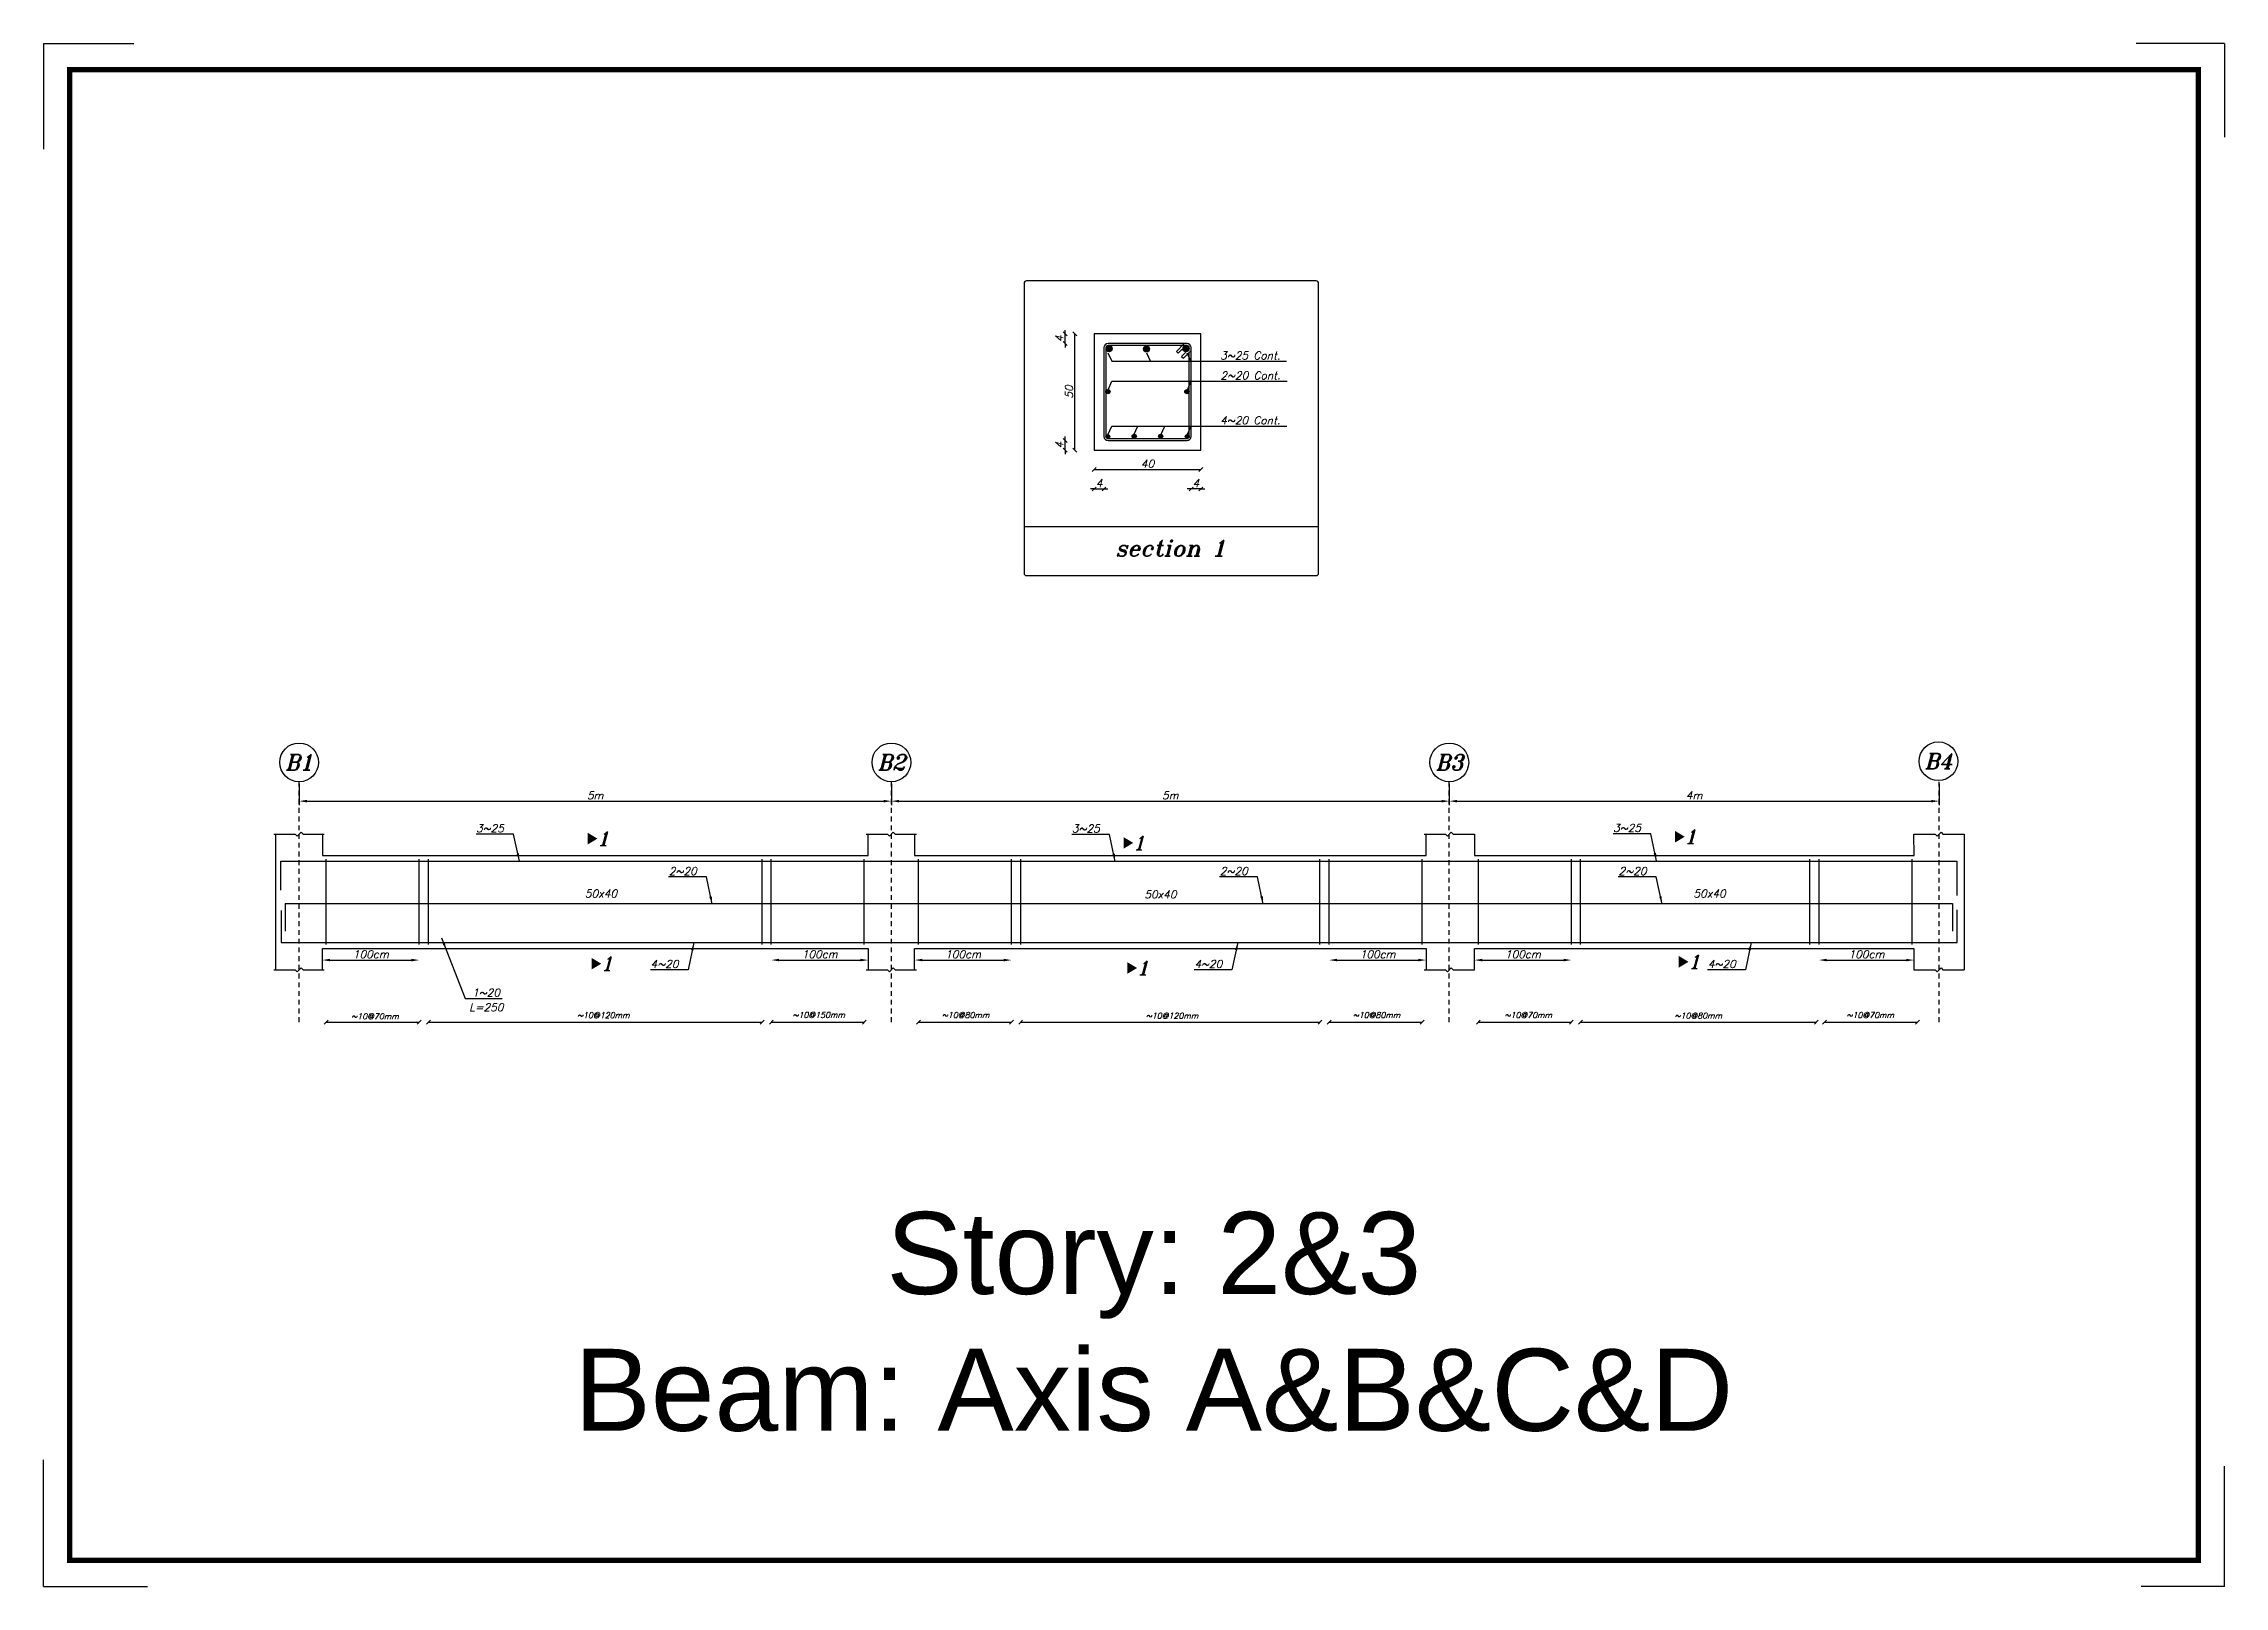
# Model space of a CAD drawing. Header units: inches. Extents: x -1152 to 1352, y 183 to 608.
# Drawn here: x 520.9 to 577.2, y 283.4 to 323.2 of the extents above; entities that cross this region are included whole.
import ezdxf
from ezdxf.enums import TextEntityAlignment as Align

# ---------------------------------------------------------------- set-up
doc = ezdxf.new("R2010")
doc.units = ezdxf.units.IN
doc.header["$MEASUREMENT"] = 0
doc.linetypes.add('HIDDEN2', pattern=[0.1875, 0.125, -0.0625])
doc.layers.add('Layer4', color=252, linetype='Continuous', lineweight=25)
doc.layers.add('SAZE_DRAWINGS', color=7, linetype='Continuous')
doc.styles.add('SAZE_STYLE', font='romancp.shx', dxfattribs={"oblique": 15})
doc.styles.add('SAZE_STYLE1', font='romant.shx', dxfattribs={"oblique": 15})
doc.styles.get("Standard").update_dxf_attribs({"font": 'arial.ttf'})
doc.dimstyles.new('SAZE_DIM_STYLE', dxfattribs={"dimtxt": 0.2, "dimasz": 0.2, "dimexe": 0.1, "dimexo": 0.05, "dimgap": 0.05, "dimtad": 0, "dimzin": 0, "dimdsep": 46, "dimtxsty": 'SAZE_STYLE', "dimcen": 0.09, "dimclrd": 2, "dimclre": 2, "dimclrt": 3, "dimadec": 0, "dimazin": 0, "dimtfac": 1, "dimtdec": 4, "dimtix": 1, "dimtmove": 1, "dimatfit": 3, "dimfxl": 1, "dimtolj": 1, "dimtzin": 0, "dimarcsym": 0})

# ---------------------------------------------------------------- blocks, each defined once
blk = doc.blocks.new('*D265')
at = {"layer": 'DEFPOINTS', "color": 0, "transparency": 16777216}
for p in [(527.473, 304.18), (542.76, 304.18), (542.76, 303.68)]:
    blk.add_point(p, dxfattribs=at)
at = {"layer": 'SAZE_DRAWINGS', "color": 2, "lineweight": -2, "transparency": 16777216}
for p, q in [((527.473, 304.13), (527.473, 303.58)), ((542.76, 304.13), (542.76, 303.58)), ((527.673, 303.68), (542.56, 303.68))]:
    blk.add_line(p, q, dxfattribs=at)
at = {"layer": 'SAZE_DRAWINGS', "color": 2, "transparency": 16777216}
for points in [[(527.673, 303.713), (527.673, 303.647), (527.473, 303.68)], [(542.56, 303.713), (542.56, 303.647), (542.76, 303.68)]]:
    blk.add_solid(points, dxfattribs=at)
at = {"layer": 'SAZE_DRAWINGS', "color": 3, "transparency": 16777216, "insert": (535.117, 303.83), "char_height": 0.2, "attachment_point": 5, "style": 'SAZE_STYLE'}
blk.add_mtext('\\A1;5m', dxfattribs=at)
blk = doc.blocks.new('*D266')
at = {"layer": 'DEFPOINTS', "color": 0, "transparency": 16777216}
for p in [(542.76, 304.18), (557.16, 304.18), (557.16, 303.68)]:
    blk.add_point(p, dxfattribs=at)
at = {"layer": 'SAZE_DRAWINGS', "color": 2, "lineweight": -2, "transparency": 16777216}
for p, q in [((542.76, 304.13), (542.76, 303.58)), ((557.16, 304.13), (557.16, 303.58)), ((542.96, 303.68), (556.96, 303.68))]:
    blk.add_line(p, q, dxfattribs=at)
at = {"layer": 'SAZE_DRAWINGS', "color": 2, "transparency": 16777216}
for points in [[(542.96, 303.713), (542.96, 303.647), (542.76, 303.68)], [(556.96, 303.713), (556.96, 303.647), (557.16, 303.68)]]:
    blk.add_solid(points, dxfattribs=at)
at = {"layer": 'SAZE_DRAWINGS', "color": 3, "transparency": 16777216, "insert": (549.96, 303.83), "char_height": 0.2, "attachment_point": 5, "style": 'SAZE_STYLE'}
blk.add_mtext('\\A1;5m', dxfattribs=at)
blk = doc.blocks.new('*D267')
at = {"layer": 'DEFPOINTS', "color": 0, "transparency": 16777216}
for p in [(528.073, 299.58), (530.573, 299.58), (530.573, 299.58)]:
    blk.add_point(p, dxfattribs=at)
at = {"layer": 'SAZE_DRAWINGS', "color": 2, "lineweight": -2, "transparency": 16777216}
blk.add_line((528.273, 299.58), (530.373, 299.58), dxfattribs=at)
at = {"layer": 'SAZE_DRAWINGS', "color": 2, "transparency": 16777216}
for points in [[(528.273, 299.613), (528.273, 299.547), (528.073, 299.58)], [(530.373, 299.613), (530.373, 299.547), (530.573, 299.58)]]:
    blk.add_solid(points, dxfattribs=at)
at = {"layer": 'SAZE_DRAWINGS', "color": 3, "transparency": 16777216, "insert": (529.323, 299.73), "char_height": 0.2, "attachment_point": 5, "style": 'SAZE_STYLE'}
blk.add_mtext('\\A1;100cm', dxfattribs=at)
blk = doc.blocks.new('*D268')
at = {"layer": 'DEFPOINTS', "color": 0, "transparency": 16777216}
for p in [(539.66, 299.58), (542.16, 299.58), (542.16, 299.58)]:
    blk.add_point(p, dxfattribs=at)
at = {"layer": 'SAZE_DRAWINGS', "color": 2, "lineweight": -2, "transparency": 16777216}
blk.add_line((539.86, 299.58), (541.96, 299.58), dxfattribs=at)
at = {"layer": 'SAZE_DRAWINGS', "color": 2, "transparency": 16777216}
for points in [[(539.86, 299.613), (539.86, 299.547), (539.66, 299.58)], [(541.96, 299.613), (541.96, 299.547), (542.16, 299.58)]]:
    blk.add_solid(points, dxfattribs=at)
at = {"layer": 'SAZE_DRAWINGS', "color": 3, "transparency": 16777216, "insert": (540.91, 299.73), "char_height": 0.2, "attachment_point": 5, "style": 'SAZE_STYLE'}
blk.add_mtext('\\A1;100cm', dxfattribs=at)
blk = doc.blocks.new('*D269')
at = {"layer": 'DEFPOINTS', "color": 0, "transparency": 16777216}
for p in [(543.36, 299.58), (545.86, 299.58), (545.86, 299.58)]:
    blk.add_point(p, dxfattribs=at)
at = {"layer": 'SAZE_DRAWINGS', "color": 2, "lineweight": -2, "transparency": 16777216}
blk.add_line((543.56, 299.58), (545.66, 299.58), dxfattribs=at)
at = {"layer": 'SAZE_DRAWINGS', "color": 2, "transparency": 16777216}
for points in [[(543.56, 299.613), (543.56, 299.547), (543.36, 299.58)], [(545.66, 299.613), (545.66, 299.547), (545.86, 299.58)]]:
    blk.add_solid(points, dxfattribs=at)
at = {"layer": 'SAZE_DRAWINGS', "color": 3, "transparency": 16777216, "insert": (544.61, 299.73), "char_height": 0.2, "attachment_point": 5, "style": 'SAZE_STYLE'}
blk.add_mtext('\\A1;100cm', dxfattribs=at)
blk = doc.blocks.new('*D270')
at = {"layer": 'DEFPOINTS', "color": 0, "transparency": 16777216}
for p in [(554.06, 299.58), (556.56, 299.58), (556.56, 299.58)]:
    blk.add_point(p, dxfattribs=at)
at = {"layer": 'SAZE_DRAWINGS', "color": 2, "lineweight": -2, "transparency": 16777216}
blk.add_line((554.26, 299.58), (556.36, 299.58), dxfattribs=at)
at = {"layer": 'SAZE_DRAWINGS', "color": 2, "transparency": 16777216}
for points in [[(554.26, 299.613), (554.26, 299.547), (554.06, 299.58)], [(556.36, 299.613), (556.36, 299.547), (556.56, 299.58)]]:
    blk.add_solid(points, dxfattribs=at)
at = {"layer": 'SAZE_DRAWINGS', "color": 3, "transparency": 16777216, "insert": (555.31, 299.73), "char_height": 0.2, "attachment_point": 5, "style": 'SAZE_STYLE'}
blk.add_mtext('\\A1;100cm', dxfattribs=at)
blk = doc.blocks.new('*D271')
at = {"layer": 'DEFPOINTS', "color": 0, "transparency": 16777216}
for p in [(557.16, 304.18), (569.802, 304.18), (569.802, 303.68)]:
    blk.add_point(p, dxfattribs=at)
at = {"layer": 'SAZE_DRAWINGS', "color": 2, "lineweight": -2, "transparency": 16777216}
for p, q in [((557.16, 304.13), (557.16, 303.58)), ((569.802, 304.13), (569.802, 303.58)), ((557.36, 303.68), (569.602, 303.68))]:
    blk.add_line(p, q, dxfattribs=at)
at = {"layer": 'SAZE_DRAWINGS', "color": 2, "transparency": 16777216}
for points in [[(557.36, 303.713), (557.36, 303.647), (557.16, 303.68)], [(569.602, 303.713), (569.602, 303.647), (569.802, 303.68)]]:
    blk.add_solid(points, dxfattribs=at)
at = {"layer": 'SAZE_DRAWINGS', "color": 3, "transparency": 16777216, "insert": (563.481, 303.83), "char_height": 0.2, "attachment_point": 5, "style": 'SAZE_STYLE'}
blk.add_mtext('\\A1;4m', dxfattribs=at)
blk = doc.blocks.new('*D272')
at = {"layer": 'DEFPOINTS', "color": 0, "transparency": 16777216}
for p in [(557.81, 299.58), (560.31, 299.58), (560.31, 299.58)]:
    blk.add_point(p, dxfattribs=at)
at = {"layer": 'SAZE_DRAWINGS', "color": 2, "lineweight": -2, "transparency": 16777216}
blk.add_line((558.01, 299.58), (560.11, 299.58), dxfattribs=at)
at = {"layer": 'SAZE_DRAWINGS', "color": 2, "transparency": 16777216}
for points in [[(558.01, 299.613), (558.01, 299.547), (557.81, 299.58)], [(560.11, 299.613), (560.11, 299.547), (560.31, 299.58)]]:
    blk.add_solid(points, dxfattribs=at)
at = {"layer": 'SAZE_DRAWINGS', "color": 3, "transparency": 16777216, "insert": (559.06, 299.73), "char_height": 0.2, "attachment_point": 5, "style": 'SAZE_STYLE'}
blk.add_mtext('\\A1;100cm', dxfattribs=at)
blk = doc.blocks.new('*D273')
at = {"layer": 'DEFPOINTS', "color": 0, "transparency": 16777216}
for p in [(566.702, 299.58), (569.152, 299.58), (569.152, 299.58)]:
    blk.add_point(p, dxfattribs=at)
at = {"layer": 'SAZE_DRAWINGS', "color": 2, "lineweight": -2, "transparency": 16777216}
blk.add_line((566.902, 299.58), (568.952, 299.58), dxfattribs=at)
at = {"layer": 'SAZE_DRAWINGS', "color": 2, "transparency": 16777216}
for points in [[(566.902, 299.613), (566.902, 299.547), (566.702, 299.58)], [(568.952, 299.613), (568.952, 299.547), (569.152, 299.58)]]:
    blk.add_solid(points, dxfattribs=at)
at = {"layer": 'SAZE_DRAWINGS', "color": 3, "transparency": 16777216, "insert": (567.927, 299.73), "char_height": 0.2, "attachment_point": 5, "style": 'SAZE_STYLE'}
blk.add_mtext('\\A1;100cm', dxfattribs=at)
blk = doc.blocks.new('SAZE-CIR-COL')
at = {"layer": 'SAZE_DRAWINGS'}
h = blk.add_hatch(color=0, dxfattribs=at)
h.dxf.hatch_style = 1
h.paths.add_polyline_path([(0.5, 0, 1), (-0.5, 0, 1)])
at = {"layer": 'SAZE_DRAWINGS', "color": 0}
blk.add_circle((0, 0), 0.5, dxfattribs=at)
blk = doc.blocks.new('_Oblique')
at = {"color": 0, "linetype": 'ByBlock', "lineweight": -2}
blk.add_line((-0.5, -0.5), (0.5, 0.5), dxfattribs=at)
blk = doc.blocks.new('*D312')
at = {"layer": 'DEFPOINTS', "color": 0, "transparency": 16777216}
for p in [(547.996, 311.735), (548.246, 311.735), (548.246, 311.735)]:
    blk.add_point(p, dxfattribs=at)
at = {"layer": 'SAZE_DRAWINGS', "color": 2, "lineweight": -2, "transparency": 16777216}
for p, q in [((547.996, 311.735), (547.896, 311.735)), ((547.996, 311.735), (548.246, 311.735)), ((548.246, 311.735), (548.346, 311.735))]:
    blk.add_line(p, q, dxfattribs=at)
at = {"layer": 'SAZE_DRAWINGS', "color": 2, "lineweight": -2, "transparency": 16777216, "xscale": 0.1, "yscale": 0.1, "zscale": 0.1}
blk.add_blockref('_Oblique', (547.996, 311.735), dxfattribs=at)
at = {"layer": 'SAZE_DRAWINGS', "color": 2, "lineweight": -2, "transparency": 16777216, "xscale": 0.1, "yscale": 0.1, "zscale": 0.1, "rotation": 180}
blk.add_blockref('_Oblique', (548.246, 311.735), dxfattribs=at)
at = {"layer": 'SAZE_DRAWINGS', "color": 3, "transparency": 16777216, "insert": (548.121, 311.885), "char_height": 0.2, "attachment_point": 5, "style": 'SAZE_STYLE'}
blk.add_mtext('\\A1;4', dxfattribs=at)
blk = doc.blocks.new('*D313')
at = {"layer": 'DEFPOINTS', "color": 0, "transparency": 16777216}
for p in [(547.996, 312.235), (550.746, 312.235), (550.746, 312.235)]:
    blk.add_point(p, dxfattribs=at)
at = {"layer": 'SAZE_DRAWINGS', "color": 2, "lineweight": -2, "transparency": 16777216}
blk.add_line((547.996, 312.235), (550.746, 312.235), dxfattribs=at)
at = {"layer": 'SAZE_DRAWINGS', "color": 2, "lineweight": -2, "transparency": 16777216, "xscale": 0.1, "yscale": 0.1, "zscale": 0.1, "rotation": 180}
blk.add_blockref('_Oblique', (547.996, 312.235), dxfattribs=at)
at = {"layer": 'SAZE_DRAWINGS', "color": 2, "lineweight": -2, "transparency": 16777216, "xscale": 0.1, "yscale": 0.1, "zscale": 0.1}
blk.add_blockref('_Oblique', (550.746, 312.235), dxfattribs=at)
at = {"layer": 'SAZE_DRAWINGS', "color": 3, "transparency": 16777216, "insert": (549.371, 312.385), "char_height": 0.2, "attachment_point": 5, "style": 'SAZE_STYLE'}
blk.add_mtext('\\A1;40', dxfattribs=at)
blk = doc.blocks.new('*D314')
at = {"layer": 'DEFPOINTS', "color": 0, "transparency": 16777216}
for p in [(550.496, 311.735), (550.496, 311.735), (550.746, 311.735)]:
    blk.add_point(p, dxfattribs=at)
at = {"layer": 'SAZE_DRAWINGS', "color": 2, "lineweight": -2, "transparency": 16777216}
for p, q in [((550.496, 311.735), (550.396, 311.735)), ((550.746, 311.735), (550.496, 311.735)), ((550.746, 311.735), (550.846, 311.735))]:
    blk.add_line(p, q, dxfattribs=at)
at = {"layer": 'SAZE_DRAWINGS', "color": 2, "lineweight": -2, "transparency": 16777216, "xscale": 0.1, "yscale": 0.1, "zscale": 0.1}
blk.add_blockref('_Oblique', (550.496, 311.735), dxfattribs=at)
at = {"layer": 'SAZE_DRAWINGS', "color": 2, "lineweight": -2, "transparency": 16777216, "xscale": 0.1, "yscale": 0.1, "zscale": 0.1, "rotation": 180}
blk.add_blockref('_Oblique', (550.746, 311.735), dxfattribs=at)
at = {"layer": 'SAZE_DRAWINGS', "color": 3, "transparency": 16777216, "insert": (550.621, 311.885), "char_height": 0.2, "attachment_point": 5, "style": 'SAZE_STYLE'}
blk.add_mtext('\\A1;4', dxfattribs=at)
blk = doc.blocks.new('*D315')
at = {"layer": 'DEFPOINTS', "color": 0, "transparency": 16777216}
for p in [(547.246, 312.985), (547.246, 312.985), (547.246, 312.735)]:
    blk.add_point(p, dxfattribs=at)
at = {"layer": 'SAZE_DRAWINGS', "color": 2, "lineweight": -2, "transparency": 16777216}
for p, q in [((547.246, 312.985), (547.246, 313.085)), ((547.246, 312.735), (547.246, 312.985)), ((547.246, 312.735), (547.246, 312.635))]:
    blk.add_line(p, q, dxfattribs=at)
at = {"layer": 'SAZE_DRAWINGS', "color": 2, "lineweight": -2, "transparency": 16777216, "xscale": 0.1, "yscale": 0.1, "zscale": 0.1}
for p, rotation in [((547.246, 312.985), 270), ((547.246, 312.735), 90)]:
    blk.add_blockref('_Oblique', p, dxfattribs=dict(at, rotation=rotation))
at = {"layer": 'SAZE_DRAWINGS', "color": 3, "transparency": 16777216, "insert": (547.096, 312.86), "char_height": 0.2, "attachment_point": 5, "rotation": 90, "style": 'SAZE_STYLE'}
blk.add_mtext('\\A1;4', dxfattribs=at)
blk = doc.blocks.new('*D316')
at = {"layer": 'DEFPOINTS', "color": 0, "transparency": 16777216}
for p in [(547.496, 315.735), (547.496, 315.735), (547.496, 312.735)]:
    blk.add_point(p, dxfattribs=at)
at = {"layer": 'SAZE_DRAWINGS', "color": 2, "lineweight": -2, "transparency": 16777216}
blk.add_line((547.496, 312.735), (547.496, 315.735), dxfattribs=at)
at = {"layer": 'SAZE_DRAWINGS', "color": 2, "lineweight": -2, "transparency": 16777216, "xscale": 0.1, "yscale": 0.1, "zscale": 0.1}
for p, rotation in [((547.496, 315.735), 90), ((547.496, 312.735), 270)]:
    blk.add_blockref('_Oblique', p, dxfattribs=dict(at, rotation=rotation))
at = {"layer": 'SAZE_DRAWINGS', "color": 3, "transparency": 16777216, "insert": (547.346, 314.235), "char_height": 0.2, "attachment_point": 5, "rotation": 90, "style": 'SAZE_STYLE'}
blk.add_mtext('\\A1;50', dxfattribs=at)
blk = doc.blocks.new('*D317')
at = {"layer": 'DEFPOINTS', "color": 0, "transparency": 16777216}
for p in [(547.246, 315.735), (547.246, 315.735), (547.246, 315.485)]:
    blk.add_point(p, dxfattribs=at)
at = {"layer": 'SAZE_DRAWINGS', "color": 2, "lineweight": -2, "transparency": 16777216}
for p, q in [((547.246, 315.735), (547.246, 315.835)), ((547.246, 315.485), (547.246, 315.735)), ((547.246, 315.485), (547.246, 315.385))]:
    blk.add_line(p, q, dxfattribs=at)
at = {"layer": 'SAZE_DRAWINGS', "color": 2, "lineweight": -2, "transparency": 16777216, "xscale": 0.1, "yscale": 0.1, "zscale": 0.1}
for p, rotation in [((547.246, 315.735), 270), ((547.246, 315.485), 90)]:
    blk.add_blockref('_Oblique', p, dxfattribs=dict(at, rotation=rotation))
at = {"layer": 'SAZE_DRAWINGS', "color": 3, "transparency": 16777216, "insert": (547.096, 315.61), "char_height": 0.2, "attachment_point": 5, "rotation": 90, "style": 'SAZE_STYLE'}
blk.add_mtext('\\A1;4', dxfattribs=at)

msp = doc.modelspace()

# ---------------------------------------------------------------- linework, layer by layer
at = {"color": 3}
msp.add_line((570.45227, 302.83014), (570.45227, 299.33014), dxfattribs=at)
at = {"color": 6}
for p, q in [((570.26236, 302.13014), (570.26236, 301.24571)), ((527.1144, 301.04263), (527.1144, 300.3246)), ((570.14805, 301.04263), (570.14805, 300.3246)), ((570.2673, 300.03014), (570.2673, 300.8734))]:
    msp.add_line(p, q, dxfattribs=at)
at = {"layer": 'Layer4'}
for p, q in [((520.87859, 323.224), (520.87859, 320.50326)), ((520.87859, 323.224), (523.21128, 323.224)), ((577.16495, 323.224), (574.88937, 323.224)), ((577.16495, 323.224), (577.16495, 320.81347)), ((520.87859, 283.4215), (520.87859, 286.68833)), ((577.16495, 283.4215), (577.16495, 286.52266)), ((577.16495, 283.4215), (577.16495, 284.76166)), ((520.87859, 283.4215), (523.55894, 283.4215)), ((577.16495, 283.4215), (575.01416, 283.4215))]:
    msp.add_line(p, q, dxfattribs=at)
at = {"layer": 'Layer4', "const_width": 0.13402}
msp.add_lwpolyline([(521.54866, 322.55393), (576.49488, 322.55393), (576.49488, 284.09158), (521.54866, 284.09158)], close=True, dxfattribs=at)
at = {"layer": 'SAZE_DRAWINGS', "color": 8}
msp.add_line((546.18565, 310.76694), (553.78788, 310.76694), dxfattribs=at)
msp.add_lwpolyline([(546.249, 309.49945), (553.72452, 309.49945, 0.41421356), (553.78788, 309.5628), (553.78788, 317.03833, 0.41421356), (553.72452, 317.10168), (546.249, 317.10168, 0.41421356), (546.18565, 317.03833), (546.18565, 309.5628, 0.41421356)], format="xyb", close=True, dxfattribs=at)
at = {"layer": 'SAZE_DRAWINGS', "color": 3}
msp.add_lwpolyline([(547.99587, 312.73521), (550.74587, 312.73521), (550.74587, 315.73521), (547.99587, 315.73521)], close=True, dxfattribs=at)
at = {"layer": 'SAZE_DRAWINGS', "color": 4}
msp.add_lwpolyline([(548.35087, 312.98521), (550.39087, 312.98521, 0.41421356), (550.49587, 313.09021), (550.49587, 315.38021, 0.41421356), (550.39087, 315.48521), (548.35087, 315.48521, 0.41421356), (548.24587, 315.38021), (548.24587, 313.09021, 0.41421356)], format="xyb", close=True, dxfattribs=at)
for points, format in [([(550.44587, 315.35521), (550.44587, 315.38021, 0.41421356), (550.39087, 315.43521), (548.35087, 315.43521, 0.41421356), (548.29587, 315.38021), (548.29587, 313.09021, 0.41421356), (548.35087, 313.03521), (550.39087, 313.03521, 0.41421356), (550.44587, 313.09021), (550.44587, 315.25521)], "xyb"), ([(534.92194, 302.71319, 0.3, 0, 0), (535.17194, 302.71319, 0, 0, 0)], "xyseb"), ([(562.98554, 302.7624, 0.3, 0, 0), (563.23554, 302.7624, 0, 0, 0)], "xyseb"), ([(548.75161, 302.60293, 0.3, 0, 0), (549.00161, 302.60293, 0, 0, 0)], "xyseb"), ([(535.02031, 299.48583, 0.3, 0, 0), (535.27031, 299.48583, 0, 0, 0)], "xyseb"), ([(548.84997, 299.37557, 0.3, 0, 0), (549.09997, 299.37557, 0, 0, 0)], "xyseb"), ([(563.0839, 299.53505, 0.3, 0, 0), (563.3339, 299.53505, 0, 0, 0)], "xyseb")]:
    msp.add_lwpolyline(points, format=format, dxfattribs=at)
for points in [[(550.36587, 315.43521), (550.16587, 315.23521), (550.11587, 315.28521), (550.31587, 315.48521)], [(550.44587, 315.35521), (550.24587, 315.15521), (550.29587, 315.10521), (550.49587, 315.30521)]]:
    msp.add_lwpolyline(points, dxfattribs=at)
at = {"layer": 'SAZE_DRAWINGS', "color": 2, "linetype": 'HIDDEN2'}
for points in [[(527.47348, 297.98014), (527.47348, 304.18014)], [(542.75999, 297.98014), (542.75999, 304.18014)], [(557.15999, 297.98014), (557.15999, 304.18014)], [(569.80227, 297.98014), (569.80227, 304.18014)]]:
    msp.add_lwpolyline(points, dxfattribs=at)
at = {"layer": 'SAZE_DRAWINGS', "color": 8}
for points in [[(526.82348, 302.83014), (527.37348, 302.83014), (527.42348, 302.78014), (527.52348, 302.88014), (527.57348, 302.83014), (528.12348, 302.83014)], [(542.10999, 302.83014), (542.65999, 302.83014), (542.70999, 302.78014), (542.80999, 302.88014), (542.85999, 302.83014), (543.40999, 302.83014)], [(556.50999, 302.83014), (557.05999, 302.83014), (557.10999, 302.78014), (557.20999, 302.88014), (557.25999, 302.83014), (557.80999, 302.83014)], [(569.15227, 302.83014), (569.70227, 302.83014), (569.75227, 302.78014), (569.85227, 302.88014), (569.90227, 302.83014), (570.45227, 302.83014)], [(526.82348, 299.33014), (527.37348, 299.33014), (527.42348, 299.28014), (527.52348, 299.38014), (527.57348, 299.33014), (528.12348, 299.33014)], [(542.10999, 299.33014), (542.65999, 299.33014), (542.70999, 299.28014), (542.80999, 299.38014), (542.85999, 299.33014), (543.40999, 299.33014)], [(556.50999, 299.33014), (557.05999, 299.33014), (557.10999, 299.28014), (557.20999, 299.38014), (557.25999, 299.33014), (557.80999, 299.33014)], [(569.15227, 299.33014), (569.70227, 299.33014), (569.75227, 299.28014), (569.85227, 299.38014), (569.90227, 299.33014), (570.45227, 299.33014)]]:
    msp.add_lwpolyline(points, dxfattribs=at)
at = {"layer": 'SAZE_DRAWINGS', "color": 3, "linetype": 'Continuous'}
for points in [[(526.87348, 299.33014), (526.87348, 302.83014)], [(528.07348, 302.83014), (528.07348, 302.28014), (542.15999, 302.28014), (542.15999, 302.83014)], [(543.35999, 302.83014), (543.35999, 302.28014), (556.55999, 302.28014), (556.55999, 302.83014)], [(557.80999, 302.83014), (557.80999, 302.28014), (569.15851, 302.28014), (569.15227, 302.83014)], [(528.07348, 299.33014), (528.07348, 299.88014), (542.15999, 299.88014), (542.15999, 299.33014)], [(543.35999, 299.33014), (543.35999, 299.88014), (556.55999, 299.88014), (556.55999, 299.33014)], [(557.80999, 299.33014), (557.80999, 299.88014), (569.15184, 299.88014), (569.15227, 299.33014)]]:
    msp.add_lwpolyline(points, dxfattribs=at)
at = {"layer": 'SAZE_DRAWINGS', "color": 6, "linetype": 'Continuous'}
for points in [[(527.00348, 301.38492), (527.00348, 302.13014), (570.26236, 302.13014)], [(527.01148, 300.85941), (527.01148, 300.03014), (570.2673, 300.03014)], [(527.1144, 301.04263), (570.14805, 301.04263)]]:
    msp.add_lwpolyline(points, dxfattribs=at)
at = {"layer": 'SAZE_DRAWINGS', "color": 4, "linetype": 'Continuous'}
for points in [[(528.17348, 299.98014), (528.17348, 302.18014)], [(530.57348, 299.98014), (530.57348, 302.18014)], [(530.81148, 299.98014), (530.81148, 302.18014)], [(539.42199, 299.98014), (539.42199, 302.18014)], [(539.65999, 299.98014), (539.65999, 302.18014)], [(542.05999, 299.98014), (542.05999, 302.18014)], [(543.45999, 299.98014), (543.45999, 302.18014)], [(545.85999, 299.98014), (545.85999, 302.18014)], [(546.09799, 299.98014), (546.09799, 302.18014)], [(553.82199, 299.98014), (553.82199, 302.18014)], [(554.05999, 299.98014), (554.05999, 302.18014)], [(556.45999, 299.98014), (556.45999, 302.18014)], [(557.90999, 299.98014), (557.90999, 302.18014)], [(560.30999, 299.98014), (560.30999, 302.18014)], [(560.54799, 299.98014), (560.54799, 302.18014)], [(566.46427, 299.98014), (566.46427, 302.18014)], [(566.70227, 299.98014), (566.70227, 302.18014)], [(569.10227, 299.98014), (569.10227, 302.18014)]]:
    msp.add_lwpolyline(points, dxfattribs=at)
at = {"layer": 'SAZE_DRAWINGS', "color": 1}
for points in [[(528.12348, 297.93014), (528.22348, 298.03014)], [(528.17348, 297.98014), (530.57348, 297.98014)], [(530.52348, 297.93014), (530.62348, 298.03014)], [(530.76148, 297.93014), (530.86148, 298.03014)], [(530.81148, 297.98014), (539.42199, 297.98014)], [(539.37199, 297.93014), (539.47199, 298.03014)], [(539.60999, 297.93014), (539.70999, 298.03014)], [(539.65999, 297.98014), (542.05999, 297.98014)], [(542.00999, 297.93014), (542.10999, 298.03014)], [(543.40999, 297.93014), (543.50999, 298.03014)], [(543.45999, 297.98014), (545.85999, 297.98014)], [(545.80999, 297.93014), (545.90999, 298.03014)], [(546.04799, 297.93014), (546.14799, 298.03014)], [(546.09799, 297.98014), (553.82199, 297.98014)], [(553.77199, 297.93014), (553.87199, 298.03014)], [(554.00999, 297.93014), (554.10999, 298.03014)], [(554.05999, 297.98014), (556.45999, 297.98014)], [(556.40999, 297.93014), (556.50999, 298.03014)], [(557.85999, 297.93014), (557.95999, 298.03014)], [(557.90999, 297.98014), (560.30999, 297.98014)], [(560.25999, 297.93014), (560.35999, 298.03014)], [(560.49799, 297.93014), (560.59799, 298.03014)], [(560.54799, 297.98014), (566.63261, 297.98014)], [(566.58261, 297.93014), (566.68261, 298.03014)], [(566.79574, 297.93014), (566.89574, 298.03014)], [(566.84574, 297.98014), (569.24574, 297.98014)], [(569.19574, 297.93014), (569.29574, 298.03014)]]:
    msp.add_lwpolyline(points, dxfattribs=at)
at = {"layer": 'SAZE_DRAWINGS', "color": 2}
for centre in [(527.47348, 304.68014), (542.75999, 304.68014), (557.15999, 304.68014), (569.78489, 304.70969)]:
    msp.add_ellipse(centre, major_axis=(0.5, 0), ratio=1, dxfattribs=at)

# ---------------------------------------------------------------- block references
at = {"layer": 'SAZE_DRAWINGS', "color": 6}
for p, xscale, yscale, zscale in [((548.37846, 315.35163), 0.1584, 0.1584, 0.1584), ((549.34425, 315.34855), 0.1584, 0.1584, 0.1584), ((550.3673, 315.35165), 0.1584, 0.1584, 0.1584), ((548.34794, 314.24437), 0.11, 0.11, 0.11), ((550.38794, 314.24437), 0.11, 0.11, 0.11), ((548.34587, 313.08521), 0.1, 0.1, 0.1), ((549.02717, 313.09138), 0.11, 0.11, 0.11), ((549.70965, 313.08836), 0.11, 0.11, 0.11), ((550.39587, 313.08521), 0.1, 0.1, 0.1)]:
    msp.add_blockref('SAZE-CIR-COL', p, dxfattribs=dict(at, xscale=xscale, yscale=yscale, zscale=zscale))

# ---------------------------------------------------------------- texts
at = {"color": 6, "insert": (521.00719, 293.08046), "char_height": 2.116983, "attachment_point": 1}
msp.add_mtext_dynamic_manual_height_columns('\\pxqc;Story: 2&3\\PBeam: Axis A&B&C&D', width=57.0507531, gutter_width=36.72032, heights=[0], dxfattribs=at)
at = {"layer": 'SAZE_DRAWINGS', "color": 2, "style": 'SAZE_STYLE1', "oblique": 15}
for s, height, p in [('section 1', 0.411787, (549.96493, 310.20492)), ('50x40', 0.2, (535.26477, 301.2971)), ('50x40', 0.2, (549.70423, 301.27412)), ('50x40', 0.2, (563.87603, 301.29699))]:
    msp.add_text(s, height=height, dxfattribs=at).set_placement(p, align=Align.MIDDLE_CENTER)
at = {"layer": 'SAZE_DRAWINGS', "color": 3, "style": 'SAZE_STYLE1', "oblique": 15}
for s, p in [('B1', (527.47348, 304.68014)), ('B2', (542.75999, 304.68014)), ('B3', (557.15999, 304.68014)), ('B4', (569.78489, 304.70969))]:
    msp.add_text(s, height=0.4, dxfattribs=at).set_placement(p, align=Align.MIDDLE_CENTER)
at = {"layer": 'SAZE_DRAWINGS', "color": 2, "style": 'SAZE_STYLE1', "oblique": 15}
for p in [(535.17194, 302.71319), (563.23554, 302.7624), (549.00161, 302.60293), (535.27031, 299.48583), (549.09997, 299.37557), (563.3339, 299.53505)]:
    msp.add_text('1', height=0.35, dxfattribs=at).set_placement(p, align=Align.MIDDLE_LEFT)
at = {"layer": 'SAZE_DRAWINGS', "color": 3, "style": 'SAZE_STYLE', "oblique": 15}
for s, p in [('~10@70mm', (529.43137, 298.05354)), ('~10@120mm', (535.32493, 298.08225)), ('~10@150mm', (540.88397, 298.08897)), ('~10@80mm', (544.67694, 298.08594)), ('~10@120mm', (550.0039, 298.06892)), ('~10@80mm', (555.28173, 298.08594)), ('~10@70mm', (559.19819, 298.08602)), ('~10@80mm', (563.58748, 298.07001)), ('~10@70mm', (568.02483, 298.08602))]:
    msp.add_text(s, height=0.15, dxfattribs=at).set_placement(p, align=Align.CENTER)
at = {"layer": 'SAZE_DRAWINGS', "color": 3, "char_height": 0.2, "style": 'SAZE_STYLE'}
for s, insert, attachment_point in [('\\A1;3~25 Cont.', (551.24587, 315.078), 7), ('\\A1;2~20 Cont.', (551.25085, 314.56225), 7), ('\\A1;4~20 Cont.', (551.24587, 313.40521), 7), ('\\A1;3~25', (532.75818, 302.88015), 9), ('\\A1;3~25', (548.13821, 302.87356), 9), ('\\A1;3~25', (562.10748, 302.89003), 9), ('\\A1;2~20', (537.73386, 301.77394), 9), ('\\A1;2~20', (551.95748, 301.77445), 9), ('\\A1;2~20', (562.25062, 301.77445), 9), ('\\A1;4~20', (537.26449, 299.38015), 9), ('\\A1;4~20', (551.29969, 299.38015), 9), ('\\A1;4~20', (564.55141, 299.38015), 9), ('\\A1;1~20', (531.93713, 298.64113), 7)]:
    msp.add_mtext(s, dxfattribs=dict(at, insert=insert, attachment_point=attachment_point))
at = {"layer": 'SAZE_DRAWINGS', "color": 2, "insert": (532.74657, 298.46083), "char_height": 0.2, "attachment_point": 3, "style": 'SAZE_STYLE'}
msp.add_mtext('L=250', dxfattribs=at)

# ---------------------------------------------------------------- dimensions: what is measured, and where the dimension line sits
at = {"layer": 'SAZE_DRAWINGS', "color": 2}
for base, p1, p2, text, override, picture, middle in [((547.24587, 315.73521), (547.24587, 315.48521), (547.24587, 315.73521), '4', {"dimtxt": 0.2, "dimasz": 0.1, "dimgap": 0.05, "dimtad": 1, "dimdec": 1, "dimlfac": 20, "dimrnd": 5, "dimzin": 8, "dimblk": 'Oblique', "dimse1": 1, "dimse2": 1, "dimclrd": 2, "dimclre": 2, "dimclrt": 3}, '*D317', (547.09587, 315.61021)), ((547.49587, 315.73521), (547.49587, 312.73521), (547.49587, 315.73521), '50', {"dimtxt": 0.2, "dimasz": 0.1, "dimgap": 0.05, "dimtad": 1, "dimdec": 1, "dimlfac": 20, "dimrnd": 0.5, "dimzin": 8, "dimblk": 'Oblique', "dimse1": 1, "dimse2": 1, "dimclrd": 2, "dimclre": 2, "dimclrt": 3}, '*D316', (547.34587, 314.23521)), ((547.24587, 312.98521), (547.24587, 312.73521), (547.24587, 312.98521), '4', {"dimtxt": 0.2, "dimasz": 0.1, "dimgap": 0.05, "dimtad": 1, "dimdec": 1, "dimlfac": 20, "dimrnd": 5, "dimzin": 8, "dimblk": 'Oblique', "dimse1": 1, "dimse2": 1, "dimclrd": 2, "dimclre": 2, "dimclrt": 3}, '*D315', (547.09587, 312.86021))]:
    dim = msp.add_linear_dim(base=base, p1=p1, p2=p2, angle=90, text=text, dimstyle='SAZE_DIM_STYLE', override=override, dxfattribs=at)
    dim.commit()
    dim.dimension.update_dxf_attribs({"geometry": picture, "text_midpoint": middle})
for base, p1, p2, text, override, picture, middle in [((550.74587, 312.23521), (547.99587, 312.23521), (550.74587, 312.23521), '40', {"dimtxt": 0.2, "dimasz": 0.1, "dimgap": 0.05, "dimtad": 1, "dimdec": 1, "dimlfac": 20, "dimrnd": 0.5, "dimzin": 8, "dimblk": 'Oblique', "dimse1": 1, "dimse2": 1, "dimclrd": 2, "dimclre": 2, "dimclrt": 3}, '*D313', (549.37087, 312.38521)), ((548.24587, 311.73521), (547.99587, 311.73521), (548.24587, 311.73521), '4', {"dimtxt": 0.2, "dimasz": 0.1, "dimgap": 0.05, "dimtad": 1, "dimdec": 1, "dimlfac": 20, "dimrnd": 5, "dimzin": 8, "dimblk": 'Oblique', "dimse1": 1, "dimse2": 1, "dimclrd": 2, "dimclre": 2, "dimclrt": 3}, '*D312', (548.12087, 311.88521)), ((550.49587, 311.73521), (550.74587, 311.73521), (550.49587, 311.73521), '4', {"dimtxt": 0.2, "dimasz": 0.1, "dimgap": 0.05, "dimtad": 1, "dimdec": 1, "dimlfac": 20, "dimrnd": 5, "dimzin": 8, "dimblk": 'Oblique', "dimse1": 1, "dimse2": 1, "dimclrd": 2, "dimclre": 2, "dimclrt": 3}, '*D314', (550.62087, 311.88521)), ((542.75999, 303.68014), (527.47348, 304.18014), (542.75999, 304.18014), '5m', {"dimtxt": 0.2, "dimasz": 0.2, "dimgap": 0.05, "dimtad": 1, "dimdec": 1, "dimlfac": 50, "dimrnd": 1, "dimzin": 8, "dimclrd": 2, "dimclre": 2, "dimclrt": 3}, '*D265', (535.11674, 303.83014)), ((557.15999, 303.68014), (542.75999, 304.18014), (557.15999, 304.18014), '5m', {"dimtxt": 0.2, "dimasz": 0.2, "dimgap": 0.05, "dimtad": 1, "dimdec": 1, "dimlfac": 50, "dimrnd": 1, "dimzin": 8, "dimclrd": 2, "dimclre": 2, "dimclrt": 3}, '*D266', (549.95999, 303.83014)), ((569.80227, 303.68014), (557.15999, 304.18014), (569.80227, 304.18014), '4m', {"dimtxt": 0.2, "dimasz": 0.2, "dimgap": 0.05, "dimtad": 1, "dimdec": 1, "dimlfac": 50, "dimrnd": 1, "dimzin": 8, "dimclrd": 2, "dimclre": 2, "dimclrt": 3}, '*D271', (563.48113, 303.83014)), ((530.57348, 299.58014), (528.07348, 299.58014), (530.57348, 299.58014), '100cm', {"dimtxt": 0.2, "dimasz": 0.2, "dimgap": 0.05, "dimtad": 1, "dimdec": 1, "dimlfac": 50, "dimrnd": 1, "dimzin": 8, "dimse1": 1, "dimse2": 1, "dimclrd": 2, "dimclre": 2, "dimclrt": 3}, '*D267', (529.32348, 299.73014)), ((542.15999, 299.58014), (539.65999, 299.58014), (542.15999, 299.58014), '100cm', {"dimtxt": 0.2, "dimasz": 0.2, "dimgap": 0.05, "dimtad": 1, "dimdec": 1, "dimlfac": 50, "dimrnd": 1, "dimzin": 8, "dimse1": 1, "dimse2": 1, "dimclrd": 2, "dimclre": 2, "dimclrt": 3}, '*D268', (540.90999, 299.73014)), ((545.85999, 299.58014), (543.35999, 299.58014), (545.85999, 299.58014), '100cm', {"dimtxt": 0.2, "dimasz": 0.2, "dimgap": 0.05, "dimtad": 1, "dimdec": 1, "dimlfac": 50, "dimrnd": 1, "dimzin": 8, "dimse1": 1, "dimse2": 1, "dimclrd": 2, "dimclre": 2, "dimclrt": 3}, '*D269', (544.60999, 299.73014)), ((556.55999, 299.58014), (554.05999, 299.58014), (556.55999, 299.58014), '100cm', {"dimtxt": 0.2, "dimasz": 0.2, "dimgap": 0.05, "dimtad": 1, "dimdec": 1, "dimlfac": 50, "dimrnd": 1, "dimzin": 8, "dimse1": 1, "dimse2": 1, "dimclrd": 2, "dimclre": 2, "dimclrt": 3}, '*D270', (555.30999, 299.73014)), ((560.30999, 299.58014), (557.80999, 299.58014), (560.30999, 299.58014), '100cm', {"dimtxt": 0.2, "dimasz": 0.2, "dimgap": 0.05, "dimtad": 1, "dimdec": 1, "dimlfac": 50, "dimrnd": 1, "dimzin": 8, "dimse1": 1, "dimse2": 1, "dimclrd": 2, "dimclre": 2, "dimclrt": 3}, '*D272', (559.05999, 299.73014)), ((569.15206, 299.58014), (566.70227, 299.58014), (569.15206, 299.58014), '100cm', {"dimtxt": 0.2, "dimasz": 0.2, "dimgap": 0.05, "dimtad": 1, "dimdec": 1, "dimlfac": 50, "dimrnd": 1, "dimzin": 8, "dimse1": 1, "dimse2": 1, "dimclrd": 2, "dimclre": 2, "dimclrt": 3}, '*D273', (567.92716, 299.73014))]:
    dim = msp.add_linear_dim(base=base, p1=p1, p2=p2, text=text, dimstyle='SAZE_DIM_STYLE', override=override, dxfattribs=at)
    dim.commit()
    dim.dimension.update_dxf_attribs({"geometry": picture, "text_midpoint": middle})

# ---------------------------------------------------------------- leaders
at = {"layer": 'SAZE_DRAWINGS', "annotation_type": 0, "has_hookline": 1, "hookline_direction": 0}
for points, text_width in [([(548.34587, 315.248), (548.44587, 315.028), (551.19587, 315.028)], 1.71615), ([(548.35085, 314.29225), (548.45085, 314.51225), (551.20085, 314.51225)], 1.72636), ([(548.34587, 313.13521), (548.44587, 313.35521), (551.19587, 313.35521)], 1.72057)]:
    msp.add_leader(points, dimstyle='SAZE_DIM_STYLE', override={"dimasz": 0.1, "dimgap": 0.05, "dimtad": 1, "dimdec": 3, "dimse1": 1, "dimse2": 1, "dimclrd": 2}, dxfattribs=dict(at, text_width=text_width))
at = {"layer": 'SAZE_DRAWINGS'}
for points in [[(549.34491, 315.24463), (549.44491, 315.02463)], [(550.38587, 315.248), (550.48587, 315.028)], [(550.40085, 314.29225), (550.50085, 314.51225)], [(549.01897, 313.13295), (549.11897, 313.35295)], [(549.71621, 313.13507), (549.81621, 313.35507)], [(550.39587, 313.13521), (550.49587, 313.35521)]]:
    msp.add_leader(points, dimstyle='SAZE_DIM_STYLE', override={"dimasz": 0.1, "dimgap": 0.05, "dimtad": 1, "dimdec": 3, "dimse1": 1, "dimse2": 1, "dimclrd": 2}, dxfattribs=at)
at = {"layer": 'SAZE_DRAWINGS', "color": 2, "annotation_type": 0, "has_hookline": 1}
for points, hookline_direction, text_width in [([(533.15818, 302.13015), (533.00818, 302.83015), (532.80818, 302.83015)], 1, 0.71957), ([(548.53821, 302.12356), (548.38821, 302.82356), (548.18821, 302.82356)], 1, 0.71957), ([(562.50748, 302.14003), (562.35748, 302.84003), (562.15748, 302.84003)], 1, 0.71957), ([(538.13386, 301.02394), (537.98386, 301.72394), (537.78386, 301.72394)], 1, 0.7291), ([(552.35748, 301.02445), (552.20748, 301.72445), (552.00748, 301.72445)], 1, 0.7291), ([(562.65062, 301.02445), (562.50062, 301.72445), (562.30062, 301.72445)], 1, 0.7291), ([(531.14943, 300.15195), (531.76135, 298.59113), (531.96135, 298.59113)], 0, 0.70053), ([(537.66449, 300.03015), (537.51449, 299.33015), (537.31449, 299.33015)], 1, 0.72331), ([(551.69969, 300.03015), (551.54969, 299.33015), (551.34969, 299.33015)], 1, 0.72331), ([(564.95141, 300.03015), (564.80141, 299.33015), (564.60141, 299.33015)], 1, 0.72331)]:
    msp.add_leader(points, dimstyle='SAZE_DIM_STYLE', override={"dimasz": 0.2, "dimgap": 0.05, "dimtad": 1, "dimclrd": 2}, dxfattribs=dict(at, hookline_direction=hookline_direction, text_width=text_width))

doc.saveas('drawing.dxf')
